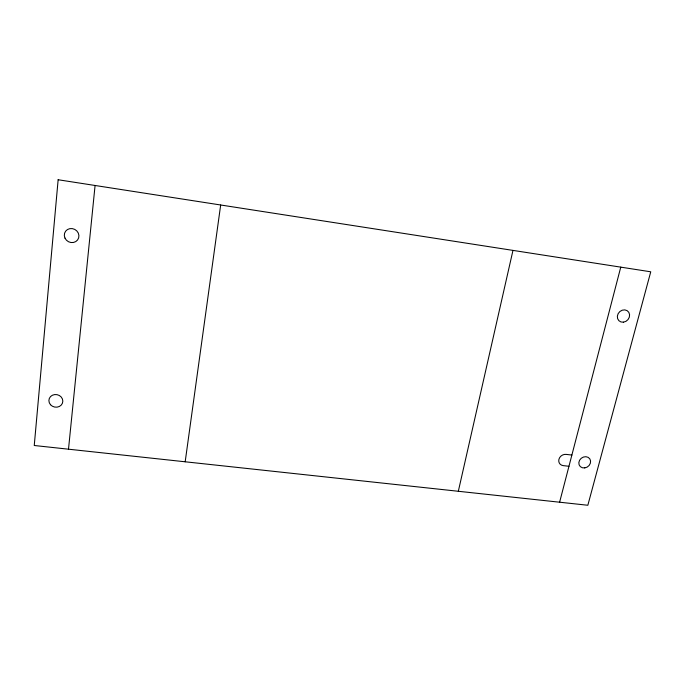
<?xml version="1.0" encoding="UTF-8"?>
<svg xmlns="http://www.w3.org/2000/svg" width="685" height="685" viewBox="0 0 685 685"><rect width="100%" height="100%" fill="white"/><g stroke="black" fill="none" stroke-linecap="round" stroke-linejoin="round"><path stroke-width="1.03" d="M68.5 449.197L95.078 185.481M185.181 461.793L220.673 204.995M458.325 491.273L512.971 250.402M559.611 502.208L620.764 267.141M568.961 466.279L563.224 465.62A6.182 5.386 -34.8 0 1 558.917 459.335A6.182 5.386 -34.8 0 1 566.127 454.386L571.881 455.063M58.139 179.744L34.25 445.498L587.841 505.256L650.75 271.799L58.139 179.744M50.51 404.724A6.996 6.311 11.8 0 0 62.403 403.277A6.996 6.311 11.8 0 0 54.646 394.577A6.996 6.311 11.8 0 0 50.51 404.724M64.972 238.106A7.424 6.91 28.7 0 0 77.585 239.964A7.424 6.91 28.7 0 0 72.285 228.61A7.424 6.91 28.7 0 0 64.972 238.106M623.418 322.181A6.542 5.763 -46.4 0 0 628.813 312.334A6.542 5.763 -46.4 0 0 618.17 313.61A6.542 5.763 -46.4 0 0 623.418 322.181M584.759 467.906A6.165 5.334 -35.6 0 0 589.811 458.856A6.165 5.334 -35.6 0 0 579.596 460.234A6.165 5.334 -35.6 0 0 584.759 467.906"/></g></svg>
